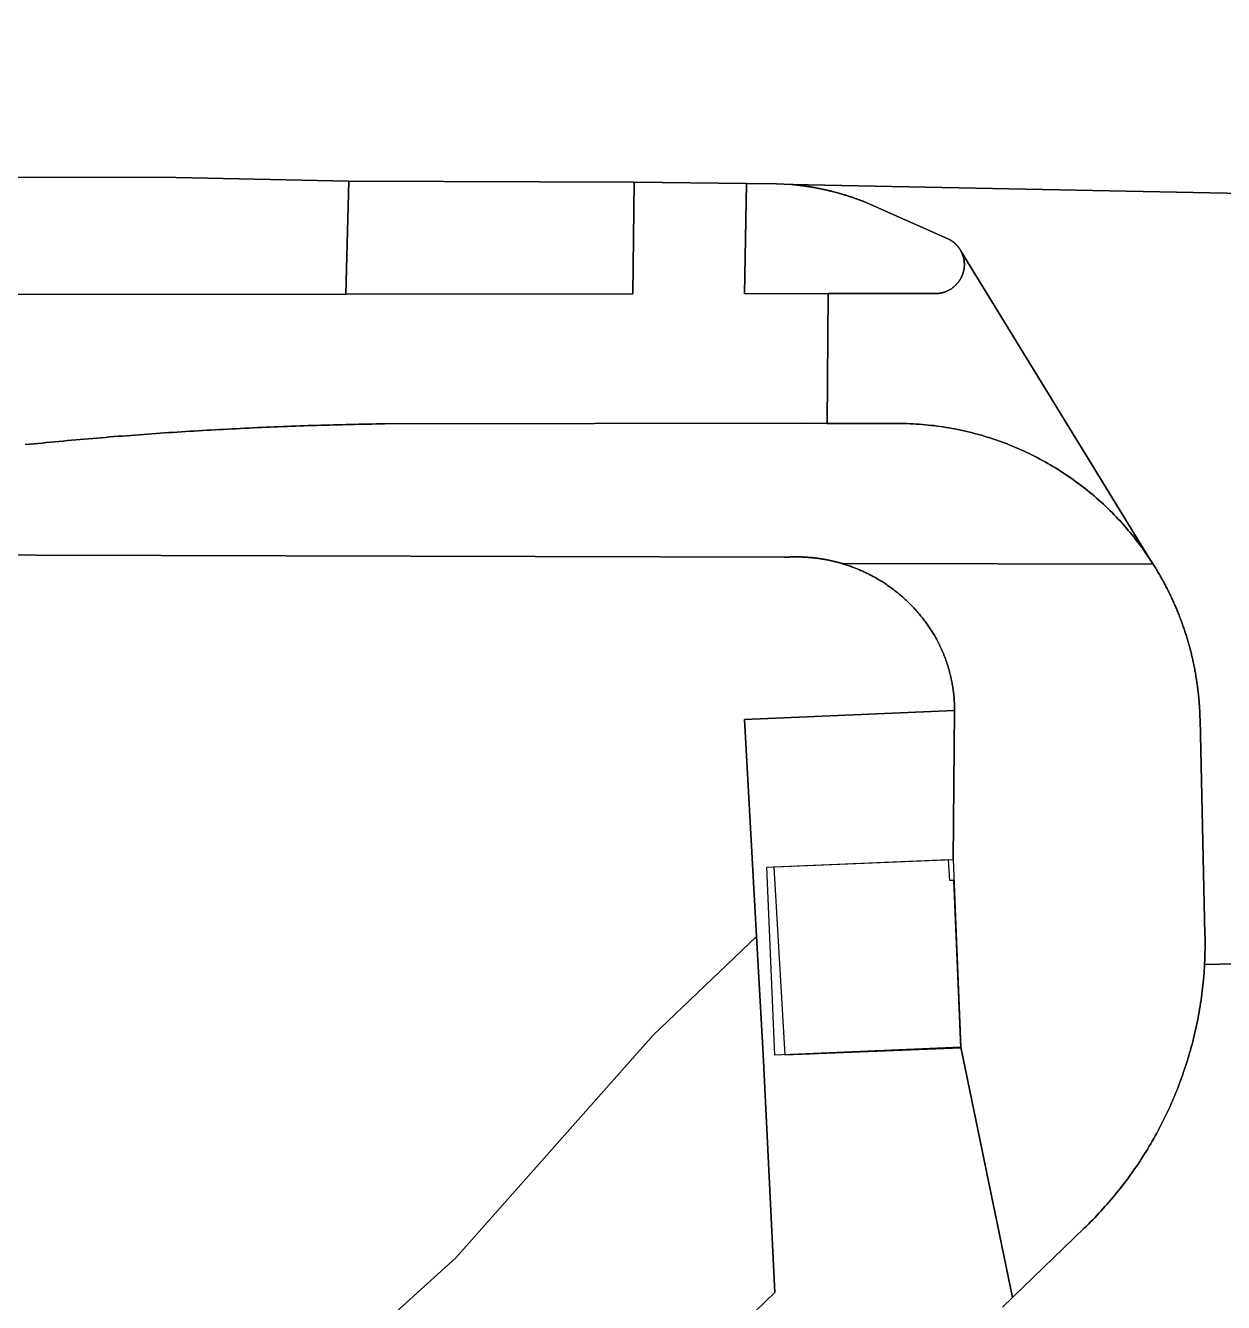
# Model space of a CAD drawing. Header units: metres. Extents: x -127 to 442, y -186 to 462.
# Drawn here: x 61.92 to 87.64, y 94.18 to 121.61 of the extents above; entities that cross this region are included whole.
import ezdxf

# ---------------------------------------------------------------- set-up
doc = ezdxf.new("R2010")
doc.units = ezdxf.units.M

msp = doc.modelspace()

# ---------------------------------------------------------------- linework, layer by layer
at = {"layer": 'building_2', "color": 1}
msp.add_lwpolyline([(81.852, 103.25), (81.766, 103.25), (81.734, 103.688), (77.984, 103.531), (78.219, 99.5), (82, 99.656), (81.852, 103.25)], close=True, dxfattribs=at)
at = {"layer": 'road_0', "color": 8}
for points in [[(61.911, 112.607), (62.002, 112.616), (62.092, 112.625), (62.182, 112.634), (62.273, 112.642), (62.363, 112.651), (62.454, 112.66), (62.544, 112.669), (62.635, 112.677), (62.725, 112.685), (62.816, 112.694), (62.906, 112.702), (62.997, 112.71), (63.087, 112.718), (63.178, 112.726), (63.269, 112.734), (63.359, 112.742), (63.45, 112.749), (63.54, 112.757), (63.631, 112.764), (63.721, 112.772), (63.812, 112.779), (63.903, 112.786), (63.993, 112.793), (64.084, 112.8), (64.175, 112.807), (64.265, 112.814), (64.356, 112.821), (64.447, 112.827), (64.537, 112.834), (64.628, 112.84), (64.719, 112.847), (64.809, 112.853), (64.9, 112.859), (64.991, 112.865), (65.081, 112.871), (65.172, 112.877), (65.263, 112.883), (65.353, 112.889), (65.444, 112.895), (65.535, 112.9), (65.626, 112.906), (65.716, 112.911), (65.807, 112.916), (65.898, 112.921), (65.989, 112.926), (66.079, 112.931), (66.17, 112.936), (66.261, 112.941), (66.352, 112.946), (66.442, 112.95), (66.533, 112.955), (66.624, 112.959), (66.715, 112.964), (66.806, 112.968), (66.896, 112.972), (66.987, 112.976), (67.078, 112.98), (67.169, 112.984), (67.26, 112.988), (67.35, 112.992), (67.441, 112.995), (67.532, 112.999), (67.623, 113.002), (67.714, 113.005), (67.805, 113.009), (67.895, 113.012), (67.986, 113.015), (68.077, 113.018), (68.168, 113.021), (68.259, 113.023), (68.35, 113.026), (68.441, 113.029), (68.531, 113.031), (68.622, 113.034), (68.713, 113.036), (68.804, 113.038), (68.895, 113.04), (68.986, 113.042), (69.077, 113.044), (69.168, 113.046), (69.258, 113.048), (69.349, 113.05), (69.44, 113.051), (69.531, 113.053), (69.622, 113.054), (69.622, 113.054), (78.635, 113.072), (79.127, 113.063), (79.152, 115.85), (79.152, 115.85), (77.351, 115.847), (77.395, 118.213), (74.982, 118.244), (74.957, 115.847), (68.795, 115.841), (35.176, 115.81)], [(93.099, 117.9), (78.364, 118.194), (78.364, 118.194), (78.38, 118.193), (78.396, 118.191), (78.412, 118.189), (78.428, 118.188), (78.444, 118.186), (78.46, 118.185), (78.476, 118.183), (78.493, 118.181), (78.509, 118.179), (78.525, 118.177), (78.541, 118.175), (78.557, 118.173), (78.573, 118.171), (78.589, 118.169), (78.605, 118.167), (78.621, 118.165), (78.637, 118.163), (78.653, 118.161), (78.669, 118.158), (78.685, 118.156), (78.701, 118.154), (78.717, 118.151), (78.733, 118.149), (78.749, 118.146), (78.765, 118.143), (78.78, 118.141), (78.796, 118.138), (78.812, 118.135), (78.828, 118.133), (78.844, 118.13), (78.86, 118.127), (78.876, 118.124), (78.892, 118.121), (78.908, 118.118), (78.924, 118.115), (78.939, 118.112), (78.955, 118.109), (78.971, 118.106), (78.987, 118.103), (79.003, 118.099), (79.019, 118.096), (79.034, 118.093), (79.05, 118.089), (79.066, 118.086), (79.082, 118.082), (79.097, 118.079), (79.113, 118.075), (79.129, 118.072), (79.145, 118.068), (79.16, 118.064), (79.176, 118.061), (79.192, 118.057), (79.207, 118.053), (79.223, 118.049), (79.239, 118.045), (79.254, 118.041), (79.27, 118.037), (79.286, 118.033), (79.301, 118.029), (79.317, 118.025), (79.333, 118.021), (79.348, 118.016), (79.364, 118.012), (79.379, 118.008), (79.395, 118.003), (79.41, 117.999), (79.426, 117.994), (79.441, 117.99), (79.457, 117.985), (79.472, 117.981), (79.488, 117.976), (79.503, 117.971), (79.519, 117.967), (79.534, 117.962), (79.55, 117.957), (79.565, 117.952), (79.58, 117.947), (79.596, 117.942), (79.611, 117.937), (79.626, 117.932), (79.642, 117.927), (79.657, 117.922), (79.672, 117.917), (79.688, 117.912), (79.703, 117.906), (79.718, 117.901), (79.733, 117.896), (79.749, 117.89), (79.764, 117.885), (79.779, 117.879), (79.794, 117.874), (79.809, 117.868), (79.824, 117.863), (79.84, 117.857), (79.855, 117.851), (79.87, 117.846), (79.885, 117.84), (79.9, 117.834), (79.915, 117.828), (79.915, 117.828), (81.754, 117.013), (81.754, 117.013), (81.757, 117.011), (81.76, 117.009), (81.764, 117.008), (81.767, 117.006), (81.77, 117.004), (81.773, 117.002), (81.776, 117), (81.78, 116.998), (81.783, 116.996), (81.786, 116.995), (81.789, 116.993), (81.792, 116.991), (81.795, 116.989), (81.798, 116.987), (81.801, 116.985), (81.804, 116.983), (81.807, 116.98), (81.81, 116.978), (81.813, 116.976), (81.817, 116.974), (81.82, 116.972), (81.822, 116.97), (81.825, 116.968), (81.828, 116.965), (81.831, 116.963), (81.834, 116.961), (81.837, 116.959), (81.84, 116.957), (81.843, 116.954), (81.846, 116.952), (81.849, 116.95), (81.852, 116.947), (81.854, 116.945), (81.857, 116.943), (81.86, 116.94), (81.863, 116.938), (81.866, 116.935), (81.868, 116.933), (81.871, 116.931), (81.874, 116.928), (81.877, 116.926), (81.879, 116.923), (81.882, 116.921), (81.885, 116.918), (81.887, 116.916), (81.89, 116.913), (81.893, 116.91), (81.895, 116.908), (81.898, 116.905), (81.9, 116.903), (81.903, 116.9), (81.906, 116.897), (81.908, 116.895), (81.911, 116.892), (81.913, 116.889), (81.916, 116.886), (81.918, 116.884), (81.921, 116.881), (81.923, 116.878), (81.925, 116.875), (81.928, 116.873), (81.93, 116.87), (81.933, 116.867), (81.935, 116.864), (81.937, 116.861), (81.94, 116.859), (81.942, 116.856), (81.944, 116.853), (81.946, 116.85), (81.949, 116.847), (81.951, 116.844), (81.953, 116.841), (81.955, 116.838), (81.957, 116.835), (81.96, 116.832), (81.962, 116.829), (81.964, 116.826), (81.966, 116.823), (81.968, 116.82), (81.97, 116.817), (81.972, 116.814), (81.974, 116.811), (81.976, 116.808), (81.978, 116.805), (81.98, 116.802), (81.982, 116.799), (81.984, 116.795), (81.986, 116.792), (81.988, 116.789), (81.99, 116.786), (81.992, 116.783), (81.994, 116.78), (81.995, 116.776), (81.997, 116.773), (81.999, 116.77), (82.001, 116.767), (82.003, 116.764), (82.004, 116.76), (82.006, 116.757), (82.006, 116.757), (86.061, 110.147), (86.129, 110.04), (86.129, 110.04), (86.143, 110.018), (86.157, 109.996), (86.171, 109.973), (86.184, 109.951), (86.198, 109.929), (86.212, 109.906), (86.225, 109.884), (86.238, 109.861), (86.252, 109.838), (86.265, 109.816), (86.278, 109.793), (86.291, 109.77), (86.304, 109.747), (86.317, 109.724), (86.329, 109.701), (86.342, 109.678), (86.355, 109.655), (86.367, 109.632), (86.379, 109.609), (86.392, 109.586), (86.404, 109.563), (86.416, 109.539), (86.428, 109.516), (86.44, 109.493), (86.451, 109.469), (86.463, 109.446), (86.475, 109.422), (86.486, 109.399), (86.498, 109.375), (86.509, 109.351), (86.52, 109.328), (86.531, 109.304), (86.542, 109.28), (86.553, 109.256), (86.564, 109.232), (86.575, 109.208), (86.585, 109.184), (86.596, 109.16), (86.606, 109.136), (86.617, 109.112), (86.627, 109.088), (86.637, 109.064), (86.647, 109.04), (86.657, 109.015), (86.667, 108.991), (86.677, 108.967), (86.686, 108.942), (86.696, 108.918), (86.705, 108.893), (86.715, 108.869), (86.724, 108.844), (86.733, 108.82), (86.742, 108.795), (86.751, 108.771), (86.76, 108.746), (86.769, 108.721), (86.777, 108.696), (86.786, 108.672), (86.794, 108.647), (86.803, 108.622), (86.811, 108.597), (86.819, 108.572), (86.827, 108.547), (86.835, 108.522), (86.843, 108.497), (86.851, 108.472), (86.858, 108.447), (86.866, 108.422), (86.873, 108.397), (86.881, 108.371), (86.888, 108.346), (86.895, 108.321), (86.902, 108.296), (86.909, 108.27), (86.916, 108.245), (86.923, 108.22), (86.929, 108.194), (86.936, 108.169), (86.942, 108.144), (86.949, 108.118), (86.955, 108.093), (86.961, 108.067), (86.967, 108.042), (86.973, 108.016), (86.979, 107.99), (86.984, 107.965), (86.99, 107.939), (86.995, 107.914), (87.001, 107.888), (87.006, 107.862), (87.011, 107.836), (87.016, 107.811), (87.021, 107.785), (87.026, 107.759), (87.031, 107.733), (87.036, 107.708), (87.04, 107.682), (87.045, 107.656), (87.049, 107.63), (87.049, 107.63), (87.06, 107.556), (87.06, 107.556), (87.061, 107.548), (87.063, 107.539), (87.064, 107.531), (87.065, 107.522), (87.067, 107.514), (87.068, 107.505), (87.069, 107.497), (87.07, 107.488), (87.072, 107.48), (87.073, 107.472), (87.074, 107.463), (87.075, 107.455), (87.076, 107.446), (87.078, 107.438), (87.079, 107.429), (87.08, 107.421), (87.081, 107.412), (87.082, 107.404), (87.083, 107.395), (87.084, 107.387), (87.085, 107.378), (87.087, 107.37), (87.088, 107.361), (87.089, 107.353), (87.09, 107.344), (87.091, 107.336), (87.092, 107.327), (87.093, 107.319), (87.094, 107.311), (87.095, 107.302), (87.096, 107.294), (87.097, 107.285), (87.098, 107.277), (87.099, 107.268), (87.1, 107.26), (87.101, 107.251), (87.101, 107.243), (87.102, 107.234), (87.103, 107.226), (87.104, 107.217), (87.105, 107.209), (87.106, 107.2), (87.107, 107.192), (87.108, 107.183), (87.108, 107.175), (87.109, 107.166), (87.11, 107.158), (87.111, 107.149), (87.111, 107.141), (87.112, 107.132), (87.113, 107.124), (87.114, 107.115), (87.114, 107.106), (87.115, 107.098), (87.116, 107.089), (87.117, 107.081), (87.117, 107.072), (87.118, 107.064), (87.119, 107.055), (87.119, 107.047), (87.12, 107.038), (87.12, 107.03), (87.121, 107.021), (87.122, 107.013), (87.122, 107.004), (87.123, 106.996), (87.123, 106.987), (87.124, 106.979), (87.124, 106.97), (87.125, 106.962), (87.125, 106.953), (87.126, 106.945), (87.126, 106.936), (87.127, 106.927), (87.127, 106.919), (87.128, 106.91), (87.128, 106.902), (87.129, 106.893), (87.129, 106.885), (87.13, 106.876), (87.13, 106.868), (87.13, 106.859), (87.131, 106.851), (87.131, 106.842), (87.131, 106.834), (87.132, 106.825), (87.132, 106.817), (87.132, 106.808), (87.133, 106.799), (87.133, 106.791), (87.133, 106.782), (87.133, 106.774), (87.134, 106.765), (87.134, 106.757), (87.134, 106.748), (87.134, 106.74), (87.135, 106.731), (87.135, 106.723), (87.135, 106.714), (87.135, 106.714), (87.242, 102.09), (87.242, 102.09), (87.242, 102.083), (87.242, 102.077), (87.242, 102.07), (87.242, 102.064), (87.243, 102.057), (87.243, 102.051), (87.243, 102.044), (87.243, 102.038), (87.243, 102.031), (87.243, 102.025), (87.243, 102.018), (87.243, 102.012), (87.243, 102.005), (87.243, 101.999), (87.243, 101.992), (87.244, 101.986), (87.244, 101.979), (87.244, 101.973), (87.244, 101.966), (87.244, 101.959), (87.244, 101.953), (87.244, 101.946), (87.244, 101.94), (87.244, 101.933), (87.244, 101.927), (87.244, 101.92), (87.244, 101.914), (87.244, 101.907), (87.244, 101.901), (87.244, 101.894), (87.244, 101.888), (87.244, 101.881), (87.244, 101.875), (87.244, 101.868), (87.244, 101.862), (87.244, 101.855), (87.244, 101.849), (87.244, 101.842), (87.244, 101.835), (87.244, 101.829), (87.244, 101.822), (87.244, 101.816), (87.243, 101.809), (87.243, 101.803), (87.243, 101.796), (87.243, 101.79), (87.243, 101.783), (87.243, 101.777), (87.243, 101.77), (87.243, 101.764), (87.243, 101.757), (87.243, 101.751), (87.243, 101.744), (87.243, 101.738), (87.242, 101.731), (87.242, 101.725), (87.242, 101.718), (87.242, 101.711), (87.242, 101.705), (87.242, 101.698), (87.242, 101.692), (87.242, 101.685), (87.241, 101.679), (87.241, 101.672), (87.241, 101.666), (87.241, 101.659), (87.241, 101.653), (87.241, 101.646), (87.24, 101.64), (87.24, 101.633), (87.24, 101.627), (87.24, 101.62), (87.24, 101.614), (87.239, 101.607), (87.239, 101.601), (87.239, 101.594), (87.239, 101.587), (87.239, 101.581), (87.238, 101.574), (87.238, 101.568), (87.238, 101.561), (87.238, 101.555), (87.237, 101.548), (87.237, 101.542), (87.237, 101.535), (87.237, 101.529), (87.236, 101.522), (87.236, 101.516), (87.236, 101.509), (87.236, 101.503), (87.235, 101.496), (87.235, 101.49), (87.235, 101.483), (87.235, 101.477), (87.234, 101.47), (87.234, 101.464), (87.234, 101.457), (87.233, 101.451), (87.233, 101.444), (87.233, 101.444), (93.523, 101.581)], [(30.025, 110.322), (78.215, 110.188), (78.215, 110.188), (78.228, 110.189), (78.24, 110.19), (78.253, 110.19), (78.266, 110.191), (78.278, 110.192), (78.291, 110.193), (78.304, 110.193), (78.316, 110.194), (78.329, 110.194), (78.342, 110.195), (78.354, 110.195), (78.367, 110.195), (78.38, 110.196), (78.392, 110.196), (78.405, 110.196), (78.418, 110.196), (78.431, 110.197), (78.443, 110.197), (78.456, 110.197), (78.469, 110.197), (78.481, 110.197), (78.494, 110.197), (78.507, 110.196), (78.519, 110.196), (78.532, 110.196), (78.545, 110.196), (78.557, 110.195), (78.57, 110.195), (78.583, 110.195), (78.595, 110.194), (78.608, 110.194), (78.621, 110.193), (78.633, 110.193), (78.646, 110.192), (78.659, 110.191), (78.671, 110.19), (78.684, 110.19), (78.697, 110.189), (78.709, 110.188), (78.722, 110.187), (78.735, 110.186), (78.747, 110.185), (78.76, 110.184), (78.773, 110.183), (78.785, 110.182), (78.798, 110.181), (78.811, 110.179), (78.823, 110.178), (78.836, 110.177), (78.848, 110.175), (78.861, 110.174), (78.874, 110.172), (78.886, 110.171), (78.899, 110.169), (78.911, 110.168), (78.924, 110.166), (78.937, 110.164), (78.949, 110.163), (78.962, 110.161), (78.974, 110.159), (78.987, 110.157), (78.999, 110.155), (79.012, 110.153), (79.024, 110.151), (79.037, 110.149), (79.049, 110.147), (79.062, 110.145), (79.074, 110.143), (79.087, 110.14), (79.099, 110.138), (79.112, 110.136), (79.124, 110.133), (79.137, 110.131), (79.149, 110.128), (79.162, 110.126), (79.174, 110.123), (79.187, 110.121), (79.199, 110.118), (79.211, 110.115), (79.224, 110.113), (79.236, 110.11), (79.248, 110.107), (79.261, 110.104), (79.273, 110.101), (79.286, 110.098), (79.298, 110.095), (79.31, 110.092), (79.322, 110.089), (79.335, 110.086), (79.347, 110.083), (79.359, 110.08), (79.372, 110.076), (79.384, 110.073), (79.396, 110.07), (79.408, 110.066), (79.42, 110.063), (79.433, 110.059), (79.445, 110.056), (79.457, 110.052), (79.457, 110.052), (86.129, 110.04), (86.061, 110.147), (86.061, 110.147), (86.025, 110.201), (85.989, 110.254), (85.952, 110.307), (85.914, 110.36), (85.876, 110.412), (85.838, 110.464), (85.799, 110.515), (85.759, 110.566), (85.719, 110.617), (85.678, 110.667), (85.637, 110.717), (85.596, 110.767), (85.554, 110.816), (85.511, 110.865), (85.468, 110.913), (85.425, 110.961), (85.381, 111.008), (85.336, 111.055), (85.291, 111.101), (85.246, 111.147), (85.2, 111.193), (85.154, 111.238), (85.107, 111.283), (85.06, 111.327), (85.012, 111.371), (84.964, 111.414), (84.916, 111.457), (84.867, 111.499), (84.818, 111.541), (84.768, 111.582), (84.718, 111.623), (84.667, 111.663), (84.617, 111.703), (84.565, 111.742), (84.514, 111.781), (84.461, 111.819), (84.409, 111.857), (84.356, 111.894), (84.303, 111.931), (84.249, 111.967), (84.195, 112.003), (84.141, 112.038), (84.087, 112.073), (84.032, 112.107), (83.976, 112.14), (83.921, 112.173), (83.865, 112.205), (83.809, 112.237), (83.752, 112.268), (83.695, 112.299), (83.638, 112.329), (83.58, 112.359), (83.523, 112.388), (83.465, 112.416), (83.406, 112.444), (83.348, 112.471), (83.289, 112.498), (83.23, 112.524), (83.17, 112.549), (83.111, 112.574), (83.051, 112.598), (82.991, 112.622), (82.93, 112.645), (82.87, 112.668), (82.809, 112.69), (82.748, 112.711), (82.687, 112.732), (82.625, 112.752), (82.563, 112.771), (82.502, 112.79), (82.44, 112.808), (82.377, 112.826), (82.315, 112.843), (82.253, 112.859), (82.19, 112.875), (82.127, 112.89), (82.064, 112.904), (82.001, 112.918), (81.938, 112.932), (81.874, 112.944), (81.811, 112.956), (81.747, 112.968), (81.683, 112.978), (81.62, 112.988), (81.556, 112.998), (81.492, 113.007), (81.428, 113.015), (81.363, 113.022), (81.299, 113.029), (81.235, 113.035), (81.17, 113.041), (81.106, 113.046), (81.042, 113.05), (80.977, 113.054), (80.912, 113.057), (80.848, 113.06), (80.783, 113.061), (80.719, 113.063), (80.654, 113.063), (80.654, 113.063), (79.127, 113.063), (79.127, 113.063), (78.635, 113.072), (69.622, 113.054), (69.622, 113.054), (69.531, 113.053), (69.44, 113.051), (69.349, 113.05), (69.258, 113.048), (69.168, 113.046), (69.077, 113.044), (68.986, 113.042), (68.895, 113.04), (68.804, 113.038), (68.713, 113.036), (68.622, 113.034), (68.531, 113.031), (68.441, 113.029), (68.35, 113.026), (68.259, 113.023), (68.168, 113.021), (68.077, 113.018), (67.986, 113.015), (67.895, 113.012), (67.805, 113.009), (67.714, 113.005), (67.623, 113.002), (67.532, 112.999), (67.441, 112.995), (67.35, 112.992), (67.26, 112.988), (67.169, 112.984), (67.078, 112.98), (66.987, 112.976), (66.896, 112.972), (66.806, 112.968), (66.715, 112.964), (66.624, 112.959), (66.533, 112.955), (66.442, 112.95), (66.352, 112.946), (66.261, 112.941), (66.17, 112.936), (66.079, 112.931), (65.989, 112.926), (65.898, 112.921), (65.807, 112.916), (65.716, 112.911), (65.626, 112.906), (65.535, 112.9), (65.444, 112.895), (65.353, 112.889), (65.263, 112.883), (65.172, 112.877), (65.081, 112.871), (64.991, 112.865), (64.9, 112.859), (64.809, 112.853), (64.719, 112.847), (64.628, 112.84), (64.537, 112.834), (64.447, 112.827), (64.356, 112.821), (64.265, 112.814), (64.175, 112.807), (64.084, 112.8), (63.993, 112.793), (63.903, 112.786), (63.812, 112.779), (63.721, 112.772), (63.631, 112.764), (63.54, 112.757), (63.45, 112.749), (63.359, 112.742), (63.269, 112.734), (63.178, 112.726), (63.087, 112.718), (62.997, 112.71), (62.906, 112.702), (62.816, 112.694), (62.725, 112.685), (62.635, 112.677), (62.544, 112.669), (62.454, 112.66), (62.363, 112.651), (62.273, 112.642), (62.182, 112.634), (62.092, 112.625), (62.002, 112.616), (61.911, 112.607)], [(82.892, 94.08), (83.109, 94.289), (82.003, 99.667), (78.006, 99.498), (77.836, 103.53), (81.833, 103.699), (81.866, 106.901), (77.358, 106.701), (77.613, 102.044), (77.752, 99.517), (78.006, 94.402), (57.075, 74.192)], [(93.523, 101.581), (87.233, 101.444), (87.233, 101.444), (87.229, 101.38), (87.225, 101.315), (87.221, 101.251), (87.215, 101.187), (87.21, 101.123), (87.204, 101.059), (87.197, 100.995), (87.19, 100.931), (87.183, 100.867), (87.175, 100.803), (87.166, 100.739), (87.157, 100.675), (87.148, 100.611), (87.138, 100.548), (87.127, 100.484), (87.116, 100.421), (87.105, 100.357), (87.093, 100.294), (87.081, 100.231), (87.068, 100.168), (87.055, 100.105), (87.041, 100.042), (87.027, 99.979), (87.012, 99.916), (86.997, 99.854), (86.981, 99.791), (86.965, 99.729), (86.948, 99.667), (86.931, 99.604), (86.913, 99.543), (86.895, 99.481), (86.877, 99.419), (86.858, 99.357), (86.838, 99.296), (86.819, 99.235), (86.798, 99.174), (86.777, 99.113), (86.756, 99.052), (86.734, 98.991), (86.712, 98.931), (86.689, 98.871), (86.666, 98.81), (86.643, 98.75), (86.619, 98.691), (86.594, 98.631), (86.569, 98.572), (86.544, 98.513), (86.518, 98.454), (86.492, 98.395), (86.465, 98.336), (86.438, 98.278), (86.41, 98.22), (86.382, 98.162), (86.354, 98.104), (86.325, 98.046), (86.295, 97.989), (86.266, 97.932), (86.235, 97.875), (86.205, 97.818), (86.174, 97.762), (86.142, 97.706), (86.11, 97.65), (86.078, 97.594), (86.045, 97.539), (86.012, 97.483), (85.978, 97.428), (85.944, 97.374), (85.91, 97.319), (85.875, 97.265), (85.84, 97.211), (85.804, 97.158), (85.768, 97.104), (85.732, 97.051), (85.695, 96.998), (85.657, 96.946), (85.62, 96.894), (85.582, 96.842), (85.543, 96.79), (85.504, 96.739), (85.465, 96.688), (85.425, 96.637), (85.385, 96.586), (85.345, 96.536), (85.304, 96.486), (85.263, 96.437), (85.222, 96.387), (85.18, 96.339), (85.138, 96.29), (85.095, 96.242), (85.052, 96.194), (85.009, 96.146), (84.965, 96.099), (84.921, 96.052), (84.876, 96.005), (84.832, 95.959), (84.786, 95.913), (84.741, 95.867), (84.695, 95.822), (84.649, 95.777), (84.649, 95.777), (83.109, 94.289), (82.892, 94.08)]]:
    msp.add_lwpolyline(points, dxfattribs=at)
for points in [[(74.982, 118.244), (68.861, 118.265), (68.795, 115.841), (74.957, 115.847), (74.982, 118.244)], [(78.364, 118.194), (78.045, 118.206), (77.395, 118.213), (77.351, 115.847), (79.152, 115.85), (81.39, 115.854), (81.39, 115.854), (81.4, 115.853), (81.41, 115.852), (81.42, 115.852), (81.43, 115.851), (81.44, 115.851), (81.449, 115.851), (81.459, 115.851), (81.469, 115.851), (81.479, 115.852), (81.489, 115.852), (81.499, 115.853), (81.509, 115.854), (81.519, 115.855), (81.529, 115.856), (81.539, 115.857), (81.548, 115.859), (81.558, 115.861), (81.568, 115.862), (81.578, 115.864), (81.587, 115.866), (81.597, 115.869), (81.607, 115.871), (81.616, 115.874), (81.626, 115.876), (81.635, 115.879), (81.645, 115.882), (81.654, 115.885), (81.664, 115.889), (81.673, 115.892), (81.682, 115.896), (81.691, 115.9), (81.7, 115.904), (81.709, 115.908), (81.718, 115.912), (81.727, 115.916), (81.736, 115.921), (81.745, 115.925), (81.754, 115.93), (81.762, 115.935), (81.771, 115.94), (81.779, 115.945), (81.788, 115.95), (81.796, 115.956), (81.804, 115.961), (81.813, 115.967), (81.821, 115.973), (81.829, 115.979), (81.836, 115.985), (81.844, 115.991), (81.852, 115.997), (81.859, 116.004), (81.867, 116.01), (81.874, 116.017), (81.881, 116.024), (81.889, 116.031), (81.896, 116.038), (81.903, 116.045), (81.909, 116.052), (81.916, 116.059), (81.923, 116.067), (81.929, 116.074), (81.935, 116.082), (81.942, 116.09), (81.948, 116.098), (81.954, 116.106), (81.959, 116.114), (81.965, 116.122), (81.971, 116.13), (81.976, 116.138), (81.981, 116.147), (81.987, 116.155), (81.992, 116.164), (81.997, 116.172), (82.001, 116.181), (82.006, 116.19), (82.01, 116.199), (82.015, 116.208), (82.019, 116.217), (82.023, 116.226), (82.027, 116.235), (82.031, 116.244), (82.034, 116.253), (82.038, 116.263), (82.041, 116.272), (82.044, 116.281), (82.047, 116.291), (82.05, 116.3), (82.053, 116.31), (82.056, 116.319), (82.058, 116.329), (82.06, 116.339), (82.062, 116.348), (82.064, 116.358), (82.066, 116.368), (82.068, 116.378), (82.069, 116.387), (82.071, 116.397), (82.072, 116.407), (82.073, 116.417), (82.073, 116.417), (82.073, 116.421), (82.074, 116.424), (82.074, 116.428), (82.074, 116.431), (82.074, 116.435), (82.075, 116.438), (82.075, 116.442), (82.075, 116.445), (82.075, 116.449), (82.075, 116.452), (82.075, 116.456), (82.075, 116.46), (82.076, 116.463), (82.076, 116.467), (82.076, 116.47), (82.076, 116.474), (82.076, 116.477), (82.076, 116.481), (82.075, 116.484), (82.075, 116.488), (82.075, 116.491), (82.075, 116.495), (82.075, 116.499), (82.075, 116.502), (82.075, 116.506), (82.075, 116.509), (82.074, 116.513), (82.074, 116.516), (82.074, 116.52), (82.074, 116.523), (82.073, 116.527), (82.073, 116.53), (82.073, 116.534), (82.072, 116.537), (82.072, 116.541), (82.071, 116.545), (82.071, 116.548), (82.071, 116.552), (82.07, 116.555), (82.07, 116.559), (82.069, 116.562), (82.069, 116.566), (82.068, 116.569), (82.068, 116.573), (82.067, 116.576), (82.066, 116.58), (82.066, 116.583), (82.065, 116.587), (82.064, 116.59), (82.064, 116.594), (82.063, 116.597), (82.062, 116.601), (82.062, 116.604), (82.061, 116.607), (82.06, 116.611), (82.059, 116.614), (82.058, 116.618), (82.057, 116.621), (82.057, 116.625), (82.056, 116.628), (82.055, 116.632), (82.054, 116.635), (82.053, 116.638), (82.052, 116.642), (82.051, 116.645), (82.05, 116.649), (82.049, 116.652), (82.048, 116.655), (82.047, 116.659), (82.046, 116.662), (82.045, 116.666), (82.044, 116.669), (82.042, 116.672), (82.041, 116.676), (82.04, 116.679), (82.039, 116.682), (82.038, 116.686), (82.036, 116.689), (82.035, 116.692), (82.034, 116.696), (82.033, 116.699), (82.031, 116.702), (82.03, 116.706), (82.029, 116.709), (82.027, 116.712), (82.026, 116.715), (82.024, 116.719), (82.023, 116.722), (82.022, 116.725), (82.02, 116.728), (82.019, 116.732), (82.017, 116.735), (82.016, 116.738), (82.014, 116.741), (82.012, 116.744), (82.011, 116.748), (82.009, 116.751), (82.008, 116.754), (82.006, 116.757), (82.006, 116.757), (82.004, 116.76), (82.003, 116.764), (82.001, 116.767), (81.999, 116.77), (81.997, 116.773), (81.995, 116.776), (81.994, 116.78), (81.992, 116.783), (81.99, 116.786), (81.988, 116.789), (81.986, 116.792), (81.984, 116.795), (81.982, 116.799), (81.98, 116.802), (81.978, 116.805), (81.976, 116.808), (81.974, 116.811), (81.972, 116.814), (81.97, 116.817), (81.968, 116.82), (81.966, 116.823), (81.964, 116.826), (81.962, 116.829), (81.96, 116.832), (81.957, 116.835), (81.955, 116.838), (81.953, 116.841), (81.951, 116.844), (81.949, 116.847), (81.946, 116.85), (81.944, 116.853), (81.942, 116.856), (81.94, 116.859), (81.937, 116.861), (81.935, 116.864), (81.933, 116.867), (81.93, 116.87), (81.928, 116.873), (81.925, 116.875), (81.923, 116.878), (81.921, 116.881), (81.918, 116.884), (81.916, 116.886), (81.913, 116.889), (81.911, 116.892), (81.908, 116.895), (81.906, 116.897), (81.903, 116.9), (81.9, 116.903), (81.898, 116.905), (81.895, 116.908), (81.893, 116.91), (81.89, 116.913), (81.887, 116.916), (81.885, 116.918), (81.882, 116.921), (81.879, 116.923), (81.877, 116.926), (81.874, 116.928), (81.871, 116.931), (81.868, 116.933), (81.866, 116.935), (81.863, 116.938), (81.86, 116.94), (81.857, 116.943), (81.854, 116.945), (81.852, 116.947), (81.849, 116.95), (81.846, 116.952), (81.843, 116.954), (81.84, 116.957), (81.837, 116.959), (81.834, 116.961), (81.831, 116.963), (81.828, 116.965), (81.825, 116.968), (81.822, 116.97), (81.82, 116.972), (81.817, 116.974), (81.813, 116.976), (81.81, 116.978), (81.807, 116.98), (81.804, 116.983), (81.801, 116.985), (81.798, 116.987), (81.795, 116.989), (81.792, 116.991), (81.789, 116.993), (81.786, 116.995), (81.783, 116.996), (81.78, 116.998), (81.776, 117), (81.773, 117.002), (81.77, 117.004), (81.767, 117.006), (81.764, 117.008), (81.76, 117.009), (81.757, 117.011), (81.754, 117.013), (81.754, 117.013), (79.915, 117.828), (79.915, 117.828), (79.9, 117.834), (79.885, 117.84), (79.87, 117.846), (79.855, 117.851), (79.84, 117.857), (79.824, 117.863), (79.809, 117.868), (79.794, 117.874), (79.779, 117.879), (79.764, 117.885), (79.749, 117.89), (79.733, 117.896), (79.718, 117.901), (79.703, 117.906), (79.688, 117.912), (79.672, 117.917), (79.657, 117.922), (79.642, 117.927), (79.626, 117.932), (79.611, 117.937), (79.596, 117.942), (79.58, 117.947), (79.565, 117.952), (79.55, 117.957), (79.534, 117.962), (79.519, 117.967), (79.503, 117.971), (79.488, 117.976), (79.472, 117.981), (79.457, 117.985), (79.441, 117.99), (79.426, 117.994), (79.41, 117.999), (79.395, 118.003), (79.379, 118.008), (79.364, 118.012), (79.348, 118.016), (79.333, 118.021), (79.317, 118.025), (79.301, 118.029), (79.286, 118.033), (79.27, 118.037), (79.254, 118.041), (79.239, 118.045), (79.223, 118.049), (79.207, 118.053), (79.192, 118.057), (79.176, 118.061), (79.16, 118.064), (79.145, 118.068), (79.129, 118.072), (79.113, 118.075), (79.097, 118.079), (79.082, 118.082), (79.066, 118.086), (79.05, 118.089), (79.034, 118.093), (79.019, 118.096), (79.003, 118.099), (78.987, 118.103), (78.971, 118.106), (78.955, 118.109), (78.939, 118.112), (78.924, 118.115), (78.908, 118.118), (78.892, 118.121), (78.876, 118.124), (78.86, 118.127), (78.844, 118.13), (78.828, 118.133), (78.812, 118.135), (78.796, 118.138), (78.78, 118.141), (78.765, 118.143), (78.749, 118.146), (78.733, 118.149), (78.717, 118.151), (78.701, 118.154), (78.685, 118.156), (78.669, 118.158), (78.653, 118.161), (78.637, 118.163), (78.621, 118.165), (78.605, 118.167), (78.589, 118.169), (78.573, 118.171), (78.557, 118.173), (78.541, 118.175), (78.525, 118.177), (78.509, 118.179), (78.493, 118.181), (78.476, 118.183), (78.46, 118.185), (78.444, 118.186), (78.428, 118.188), (78.412, 118.189), (78.396, 118.191), (78.38, 118.193), (78.364, 118.194)], [(82.006, 116.757), (82.008, 116.754), (82.009, 116.751), (82.011, 116.748), (82.012, 116.744), (82.014, 116.741), (82.016, 116.738), (82.017, 116.735), (82.019, 116.732), (82.02, 116.728), (82.022, 116.725), (82.023, 116.722), (82.024, 116.719), (82.026, 116.715), (82.027, 116.712), (82.029, 116.709), (82.03, 116.706), (82.031, 116.702), (82.033, 116.699), (82.034, 116.696), (82.035, 116.692), (82.036, 116.689), (82.038, 116.686), (82.039, 116.682), (82.04, 116.679), (82.041, 116.676), (82.042, 116.672), (82.044, 116.669), (82.045, 116.666), (82.046, 116.662), (82.047, 116.659), (82.048, 116.655), (82.049, 116.652), (82.05, 116.649), (82.051, 116.645), (82.052, 116.642), (82.053, 116.638), (82.054, 116.635), (82.055, 116.632), (82.056, 116.628), (82.057, 116.625), (82.057, 116.621), (82.058, 116.618), (82.059, 116.614), (82.06, 116.611), (82.061, 116.607), (82.062, 116.604), (82.062, 116.601), (82.063, 116.597), (82.064, 116.594), (82.064, 116.59), (82.065, 116.587), (82.066, 116.583), (82.066, 116.58), (82.067, 116.576), (82.068, 116.573), (82.068, 116.569), (82.069, 116.566), (82.069, 116.562), (82.07, 116.559), (82.07, 116.555), (82.071, 116.552), (82.071, 116.548), (82.071, 116.545), (82.072, 116.541), (82.072, 116.537), (82.073, 116.534), (82.073, 116.53), (82.073, 116.527), (82.074, 116.523), (82.074, 116.52), (82.074, 116.516), (82.074, 116.513), (82.075, 116.509), (82.075, 116.506), (82.075, 116.502), (82.075, 116.499), (82.075, 116.495), (82.075, 116.491), (82.075, 116.488), (82.075, 116.484), (82.076, 116.481), (82.076, 116.477), (82.076, 116.474), (82.076, 116.47), (82.076, 116.467), (82.076, 116.463), (82.075, 116.46), (82.075, 116.456), (82.075, 116.452), (82.075, 116.449), (82.075, 116.445), (82.075, 116.442), (82.075, 116.438), (82.074, 116.435), (82.074, 116.431), (82.074, 116.428), (82.074, 116.424), (82.073, 116.421), (82.073, 116.417), (82.073, 116.417), (82.072, 116.407), (82.071, 116.397), (82.069, 116.387), (82.068, 116.378), (82.066, 116.368), (82.064, 116.358), (82.062, 116.348), (82.06, 116.339), (82.058, 116.329), (82.056, 116.319), (82.053, 116.31), (82.05, 116.3), (82.047, 116.291), (82.044, 116.281), (82.041, 116.272), (82.038, 116.263), (82.034, 116.253), (82.031, 116.244), (82.027, 116.235), (82.023, 116.226), (82.019, 116.217), (82.015, 116.208), (82.01, 116.199), (82.006, 116.19), (82.001, 116.181), (81.997, 116.172), (81.992, 116.164), (81.987, 116.155), (81.981, 116.147), (81.976, 116.138), (81.971, 116.13), (81.965, 116.122), (81.959, 116.114), (81.954, 116.106), (81.948, 116.098), (81.942, 116.09), (81.935, 116.082), (81.929, 116.074), (81.923, 116.067), (81.916, 116.059), (81.909, 116.052), (81.903, 116.045), (81.896, 116.038), (81.889, 116.031), (81.881, 116.024), (81.874, 116.017), (81.867, 116.01), (81.859, 116.004), (81.852, 115.997), (81.844, 115.991), (81.836, 115.985), (81.829, 115.979), (81.821, 115.973), (81.813, 115.967), (81.804, 115.961), (81.796, 115.956), (81.788, 115.95), (81.779, 115.945), (81.771, 115.94), (81.762, 115.935), (81.754, 115.93), (81.745, 115.925), (81.736, 115.921), (81.727, 115.916), (81.718, 115.912), (81.709, 115.908), (81.7, 115.904), (81.691, 115.9), (81.682, 115.896), (81.673, 115.892), (81.664, 115.889), (81.654, 115.885), (81.645, 115.882), (81.635, 115.879), (81.626, 115.876), (81.616, 115.874), (81.607, 115.871), (81.597, 115.869), (81.587, 115.866), (81.578, 115.864), (81.568, 115.862), (81.558, 115.861), (81.548, 115.859), (81.539, 115.857), (81.529, 115.856), (81.519, 115.855), (81.509, 115.854), (81.499, 115.853), (81.489, 115.852), (81.479, 115.852), (81.469, 115.851), (81.459, 115.851), (81.449, 115.851), (81.44, 115.851), (81.43, 115.851), (81.42, 115.852), (81.41, 115.852), (81.4, 115.853), (81.39, 115.854), (81.39, 115.854), (79.152, 115.85), (79.127, 113.063), (80.654, 113.063), (80.654, 113.063), (80.719, 113.063), (80.783, 113.061), (80.848, 113.06), (80.912, 113.057), (80.977, 113.054), (81.042, 113.05), (81.106, 113.046), (81.17, 113.041), (81.235, 113.035), (81.299, 113.029), (81.363, 113.022), (81.428, 113.015), (81.492, 113.007), (81.556, 112.998), (81.62, 112.988), (81.683, 112.978), (81.747, 112.968), (81.811, 112.956), (81.874, 112.944), (81.938, 112.932), (82.001, 112.918), (82.064, 112.904), (82.127, 112.89), (82.19, 112.875), (82.253, 112.859), (82.315, 112.843), (82.377, 112.826), (82.44, 112.808), (82.502, 112.79), (82.563, 112.771), (82.625, 112.752), (82.687, 112.732), (82.748, 112.711), (82.809, 112.69), (82.87, 112.668), (82.93, 112.645), (82.991, 112.622), (83.051, 112.598), (83.111, 112.574), (83.17, 112.549), (83.23, 112.524), (83.289, 112.498), (83.348, 112.471), (83.406, 112.444), (83.465, 112.416), (83.523, 112.388), (83.58, 112.359), (83.638, 112.329), (83.695, 112.299), (83.752, 112.268), (83.809, 112.237), (83.865, 112.205), (83.921, 112.173), (83.976, 112.14), (84.032, 112.107), (84.087, 112.073), (84.141, 112.038), (84.195, 112.003), (84.249, 111.967), (84.303, 111.931), (84.356, 111.894), (84.409, 111.857), (84.461, 111.819), (84.514, 111.781), (84.565, 111.742), (84.617, 111.703), (84.667, 111.663), (84.718, 111.623), (84.768, 111.582), (84.818, 111.541), (84.867, 111.499), (84.916, 111.457), (84.964, 111.414), (85.012, 111.371), (85.06, 111.327), (85.107, 111.283), (85.154, 111.238), (85.2, 111.193), (85.246, 111.147), (85.291, 111.101), (85.336, 111.055), (85.381, 111.008), (85.425, 110.961), (85.468, 110.913), (85.511, 110.865), (85.554, 110.816), (85.596, 110.767), (85.637, 110.717), (85.678, 110.667), (85.719, 110.617), (85.759, 110.566), (85.799, 110.515), (85.838, 110.464), (85.876, 110.412), (85.914, 110.36), (85.952, 110.307), (85.989, 110.254), (86.025, 110.201), (86.061, 110.147), (86.061, 110.147), (82.006, 116.757)], [(86.129, 110.04), (79.457, 110.052), (79.457, 110.052), (79.482, 110.044), (79.507, 110.037), (79.532, 110.029), (79.556, 110.021), (79.581, 110.012), (79.606, 110.004), (79.63, 109.995), (79.655, 109.986), (79.679, 109.977), (79.703, 109.968), (79.728, 109.958), (79.752, 109.949), (79.776, 109.939), (79.8, 109.929), (79.824, 109.919), (79.848, 109.908), (79.872, 109.898), (79.896, 109.887), (79.919, 109.876), (79.943, 109.865), (79.966, 109.854), (79.99, 109.843), (80.013, 109.831), (80.036, 109.819), (80.059, 109.807), (80.082, 109.795), (80.105, 109.783), (80.128, 109.77), (80.151, 109.758), (80.174, 109.745), (80.196, 109.732), (80.219, 109.719), (80.241, 109.706), (80.264, 109.692), (80.286, 109.678), (80.308, 109.665), (80.33, 109.651), (80.352, 109.636), (80.373, 109.622), (80.395, 109.608), (80.417, 109.593), (80.438, 109.578), (80.459, 109.563), (80.481, 109.548), (80.502, 109.533), (80.523, 109.518), (80.544, 109.502), (80.564, 109.486), (80.585, 109.47), (80.605, 109.454), (80.626, 109.438), (80.646, 109.422), (80.666, 109.405), (80.686, 109.388), (80.706, 109.372), (80.726, 109.355), (80.746, 109.338), (80.765, 109.32), (80.784, 109.303), (80.804, 109.285), (80.823, 109.268), (80.842, 109.25), (80.861, 109.232), (80.879, 109.214), (80.898, 109.195), (80.916, 109.177), (80.935, 109.159), (80.953, 109.14), (80.971, 109.121), (80.989, 109.102), (81.006, 109.083), (81.024, 109.064), (81.041, 109.044), (81.059, 109.025), (81.076, 109.005), (81.093, 108.986), (81.11, 108.966), (81.126, 108.946), (81.143, 108.926), (81.159, 108.905), (81.176, 108.885), (81.192, 108.865), (81.208, 108.844), (81.223, 108.823), (81.239, 108.802), (81.255, 108.781), (81.27, 108.76), (81.285, 108.739), (81.3, 108.718), (81.315, 108.697), (81.33, 108.675), (81.344, 108.653), (81.358, 108.632), (81.373, 108.61), (81.387, 108.588), (81.4, 108.566), (81.414, 108.544), (81.428, 108.521), (81.441, 108.499), (81.441, 108.499), (81.449, 108.484), (81.458, 108.47), (81.466, 108.455), (81.474, 108.44), (81.482, 108.425), (81.49, 108.41), (81.498, 108.395), (81.505, 108.38), (81.513, 108.365), (81.521, 108.35), (81.528, 108.335), (81.536, 108.32), (81.543, 108.305), (81.55, 108.289), (81.558, 108.274), (81.565, 108.259), (81.572, 108.244), (81.579, 108.228), (81.586, 108.213), (81.592, 108.197), (81.599, 108.182), (81.606, 108.166), (81.612, 108.151), (81.619, 108.135), (81.625, 108.119), (81.632, 108.104), (81.638, 108.088), (81.644, 108.072), (81.65, 108.057), (81.656, 108.041), (81.662, 108.025), (81.668, 108.009), (81.674, 107.993), (81.679, 107.977), (81.685, 107.962), (81.691, 107.946), (81.696, 107.93), (81.701, 107.914), (81.707, 107.898), (81.712, 107.881), (81.717, 107.865), (81.722, 107.849), (81.727, 107.833), (81.732, 107.817), (81.736, 107.801), (81.741, 107.784), (81.746, 107.768), (81.75, 107.752), (81.755, 107.736), (81.759, 107.719), (81.763, 107.703), (81.767, 107.687), (81.771, 107.67), (81.775, 107.654), (81.779, 107.637), (81.783, 107.621), (81.787, 107.604), (81.791, 107.588), (81.794, 107.571), (81.798, 107.555), (81.801, 107.538), (81.804, 107.522), (81.808, 107.505), (81.811, 107.489), (81.814, 107.472), (81.817, 107.455), (81.82, 107.439), (81.822, 107.422), (81.825, 107.405), (81.828, 107.389), (81.83, 107.372), (81.833, 107.355), (81.835, 107.339), (81.837, 107.322), (81.84, 107.305), (81.842, 107.288), (81.844, 107.272), (81.846, 107.255), (81.848, 107.238), (81.849, 107.221), (81.851, 107.205), (81.853, 107.188), (81.854, 107.171), (81.855, 107.154), (81.857, 107.137), (81.858, 107.12), (81.859, 107.104), (81.86, 107.087), (81.861, 107.07), (81.862, 107.053), (81.863, 107.036), (81.864, 107.019), (81.864, 107.002), (81.865, 106.985), (81.865, 106.969), (81.865, 106.952), (81.866, 106.935), (81.866, 106.918), (81.866, 106.901), (81.866, 106.901), (81.833, 103.699), (82.003, 99.667), (83.109, 94.289), (84.649, 95.777), (84.649, 95.777), (84.695, 95.822), (84.741, 95.867), (84.786, 95.913), (84.832, 95.959), (84.876, 96.005), (84.921, 96.052), (84.965, 96.099), (85.009, 96.146), (85.052, 96.194), (85.095, 96.242), (85.138, 96.29), (85.18, 96.339), (85.222, 96.387), (85.263, 96.437), (85.304, 96.486), (85.345, 96.536), (85.385, 96.586), (85.425, 96.637), (85.465, 96.688), (85.504, 96.739), (85.543, 96.79), (85.582, 96.842), (85.62, 96.894), (85.657, 96.946), (85.695, 96.998), (85.732, 97.051), (85.768, 97.104), (85.804, 97.158), (85.84, 97.211), (85.875, 97.265), (85.91, 97.319), (85.944, 97.374), (85.978, 97.428), (86.012, 97.483), (86.045, 97.539), (86.078, 97.594), (86.11, 97.65), (86.142, 97.706), (86.174, 97.762), (86.205, 97.818), (86.235, 97.875), (86.266, 97.932), (86.295, 97.989), (86.325, 98.046), (86.354, 98.104), (86.382, 98.162), (86.41, 98.22), (86.438, 98.278), (86.465, 98.336), (86.492, 98.395), (86.518, 98.454), (86.544, 98.513), (86.569, 98.572), (86.594, 98.631), (86.619, 98.691), (86.643, 98.75), (86.666, 98.81), (86.689, 98.871), (86.712, 98.931), (86.734, 98.991), (86.756, 99.052), (86.777, 99.113), (86.798, 99.174), (86.819, 99.235), (86.838, 99.296), (86.858, 99.357), (86.877, 99.419), (86.895, 99.481), (86.913, 99.543), (86.931, 99.604), (86.948, 99.667), (86.965, 99.729), (86.981, 99.791), (86.997, 99.854), (87.012, 99.916), (87.027, 99.979), (87.041, 100.042), (87.055, 100.105), (87.068, 100.168), (87.081, 100.231), (87.093, 100.294), (87.105, 100.357), (87.116, 100.421), (87.127, 100.484), (87.138, 100.548), (87.148, 100.611), (87.157, 100.675), (87.166, 100.739), (87.175, 100.803), (87.183, 100.867), (87.19, 100.931), (87.197, 100.995), (87.204, 101.059), (87.21, 101.123), (87.215, 101.187), (87.221, 101.251), (87.225, 101.315), (87.229, 101.38), (87.233, 101.444), (87.233, 101.444), (87.233, 101.451), (87.234, 101.457), (87.234, 101.464), (87.234, 101.47), (87.235, 101.477), (87.235, 101.483), (87.235, 101.49), (87.235, 101.496), (87.236, 101.503), (87.236, 101.509), (87.236, 101.516), (87.236, 101.522), (87.237, 101.529), (87.237, 101.535), (87.237, 101.542), (87.237, 101.548), (87.238, 101.555), (87.238, 101.561), (87.238, 101.568), (87.238, 101.574), (87.239, 101.581), (87.239, 101.587), (87.239, 101.594), (87.239, 101.601), (87.239, 101.607), (87.24, 101.614), (87.24, 101.62), (87.24, 101.627), (87.24, 101.633), (87.24, 101.64), (87.241, 101.646), (87.241, 101.653), (87.241, 101.659), (87.241, 101.666), (87.241, 101.672), (87.241, 101.679), (87.242, 101.685), (87.242, 101.692), (87.242, 101.698), (87.242, 101.705), (87.242, 101.711), (87.242, 101.718), (87.242, 101.725), (87.242, 101.731), (87.243, 101.738), (87.243, 101.744), (87.243, 101.751), (87.243, 101.757), (87.243, 101.764), (87.243, 101.77), (87.243, 101.777), (87.243, 101.783), (87.243, 101.79), (87.243, 101.796), (87.243, 101.803), (87.243, 101.809), (87.244, 101.816), (87.244, 101.822), (87.244, 101.829), (87.244, 101.835), (87.244, 101.842), (87.244, 101.849), (87.244, 101.855), (87.244, 101.862), (87.244, 101.868), (87.244, 101.875), (87.244, 101.881), (87.244, 101.888), (87.244, 101.894), (87.244, 101.901), (87.244, 101.907), (87.244, 101.914), (87.244, 101.92), (87.244, 101.927), (87.244, 101.933), (87.244, 101.94), (87.244, 101.946), (87.244, 101.953), (87.244, 101.959), (87.244, 101.966), (87.244, 101.973), (87.244, 101.979), (87.244, 101.986), (87.243, 101.992), (87.243, 101.999), (87.243, 102.005), (87.243, 102.012), (87.243, 102.018), (87.243, 102.025), (87.243, 102.031), (87.243, 102.038), (87.243, 102.044), (87.243, 102.051), (87.243, 102.057), (87.242, 102.064), (87.242, 102.07), (87.242, 102.077), (87.242, 102.083), (87.242, 102.09), (87.242, 102.09), (87.135, 106.714), (87.135, 106.714), (87.135, 106.723), (87.135, 106.731), (87.134, 106.74), (87.134, 106.748), (87.134, 106.757), (87.134, 106.765), (87.133, 106.774), (87.133, 106.782), (87.133, 106.791), (87.133, 106.799), (87.132, 106.808), (87.132, 106.817), (87.132, 106.825), (87.131, 106.834), (87.131, 106.842), (87.131, 106.851), (87.13, 106.859), (87.13, 106.868), (87.13, 106.876), (87.129, 106.885), (87.129, 106.893), (87.128, 106.902), (87.128, 106.91), (87.127, 106.919), (87.127, 106.927), (87.126, 106.936), (87.126, 106.945), (87.125, 106.953), (87.125, 106.962), (87.124, 106.97), (87.124, 106.979), (87.123, 106.987), (87.123, 106.996), (87.122, 107.004), (87.122, 107.013), (87.121, 107.021), (87.12, 107.03), (87.12, 107.038), (87.119, 107.047), (87.119, 107.055), (87.118, 107.064), (87.117, 107.072), (87.117, 107.081), (87.116, 107.089), (87.115, 107.098), (87.114, 107.106), (87.114, 107.115), (87.113, 107.124), (87.112, 107.132), (87.111, 107.141), (87.111, 107.149), (87.11, 107.158), (87.109, 107.166), (87.108, 107.175), (87.108, 107.183), (87.107, 107.192), (87.106, 107.2), (87.105, 107.209), (87.104, 107.217), (87.103, 107.226), (87.102, 107.234), (87.101, 107.243), (87.101, 107.251), (87.1, 107.26), (87.099, 107.268), (87.098, 107.277), (87.097, 107.285), (87.096, 107.294), (87.095, 107.302), (87.094, 107.311), (87.093, 107.319), (87.092, 107.327), (87.091, 107.336), (87.09, 107.344), (87.089, 107.353), (87.088, 107.361), (87.087, 107.37), (87.085, 107.378), (87.084, 107.387), (87.083, 107.395), (87.082, 107.404), (87.081, 107.412), (87.08, 107.421), (87.079, 107.429), (87.078, 107.438), (87.076, 107.446), (87.075, 107.455), (87.074, 107.463), (87.073, 107.472), (87.072, 107.48), (87.07, 107.488), (87.069, 107.497), (87.068, 107.505), (87.067, 107.514), (87.065, 107.522), (87.064, 107.531), (87.063, 107.539), (87.061, 107.548), (87.06, 107.556), (87.06, 107.556), (87.049, 107.63), (87.049, 107.63), (87.045, 107.656), (87.04, 107.682), (87.036, 107.708), (87.031, 107.733), (87.026, 107.759), (87.021, 107.785), (87.016, 107.811), (87.011, 107.836), (87.006, 107.862), (87.001, 107.888), (86.995, 107.914), (86.99, 107.939), (86.984, 107.965), (86.979, 107.99), (86.973, 108.016), (86.967, 108.042), (86.961, 108.067), (86.955, 108.093), (86.949, 108.118), (86.942, 108.144), (86.936, 108.169), (86.929, 108.194), (86.923, 108.22), (86.916, 108.245), (86.909, 108.27), (86.902, 108.296), (86.895, 108.321), (86.888, 108.346), (86.881, 108.371), (86.873, 108.397), (86.866, 108.422), (86.858, 108.447), (86.851, 108.472), (86.843, 108.497), (86.835, 108.522), (86.827, 108.547), (86.819, 108.572), (86.811, 108.597), (86.803, 108.622), (86.794, 108.647), (86.786, 108.672), (86.777, 108.696), (86.769, 108.721), (86.76, 108.746), (86.751, 108.771), (86.742, 108.795), (86.733, 108.82), (86.724, 108.844), (86.715, 108.869), (86.705, 108.893), (86.696, 108.918), (86.686, 108.942), (86.677, 108.967), (86.667, 108.991), (86.657, 109.015), (86.647, 109.04), (86.637, 109.064), (86.627, 109.088), (86.617, 109.112), (86.606, 109.136), (86.596, 109.16), (86.585, 109.184), (86.575, 109.208), (86.564, 109.232), (86.553, 109.256), (86.542, 109.28), (86.531, 109.304), (86.52, 109.328), (86.509, 109.351), (86.498, 109.375), (86.486, 109.399), (86.475, 109.422), (86.463, 109.446), (86.451, 109.469), (86.44, 109.493), (86.428, 109.516), (86.416, 109.539), (86.404, 109.563), (86.392, 109.586), (86.379, 109.609), (86.367, 109.632), (86.355, 109.655), (86.342, 109.678), (86.329, 109.701), (86.317, 109.724), (86.304, 109.747), (86.291, 109.77), (86.278, 109.793), (86.265, 109.816), (86.252, 109.838), (86.238, 109.861), (86.225, 109.884), (86.212, 109.906), (86.198, 109.929), (86.184, 109.951), (86.171, 109.973), (86.157, 109.996), (86.143, 110.018), (86.129, 110.04)]]:
    msp.add_lwpolyline(points, close=True, dxfattribs=at)
at = {"layer": 'road_1', "color": 7}
msp.add_lwpolyline([(-28.792, 124.622), (-28.805, 118.619), (-15.9, 118.64), (-11.694, 118.536), (-4.654, 118.509), (-2.794, 120.442), (-2.792, 120.466), (12.326, 121.379), (32.301, 121.455), (43.219, 120.427), (33.837, 118.347), (35.1, 118.355), (35.147, 118.355), (65.148, 118.342), (68.861, 118.265), (74.982, 118.244), (77.395, 118.213), (78.045, 118.206), (78.364, 118.194), (93.099, 117.9), (93.815, 117.885), (93.471, 124.383)], dxfattribs=at)
at = {"layer": 'road_5', "color": 3}
msp.add_lwpolyline([(68.861, 118.265), (65.148, 118.342), (35.147, 118.355), (35.176, 115.81), (68.795, 115.841), (68.861, 118.265)], close=True, dxfattribs=at)
at = {"layer": 'terrain_5', "color": 3}
msp.add_lwpolyline([(66.594, 91.013), (71.155, 95.143), (75.39, 99.925), (77.613, 102.044), (77.613, 102.044), (77.358, 106.701), (81.866, 106.901), (81.866, 106.901), (81.866, 106.918), (81.866, 106.935), (81.865, 106.952), (81.865, 106.969), (81.865, 106.985), (81.864, 107.002), (81.864, 107.019), (81.863, 107.036), (81.862, 107.053), (81.861, 107.07), (81.86, 107.087), (81.859, 107.104), (81.858, 107.12), (81.857, 107.137), (81.855, 107.154), (81.854, 107.171), (81.853, 107.188), (81.851, 107.205), (81.849, 107.221), (81.848, 107.238), (81.846, 107.255), (81.844, 107.272), (81.842, 107.288), (81.84, 107.305), (81.837, 107.322), (81.835, 107.339), (81.833, 107.355), (81.83, 107.372), (81.828, 107.389), (81.825, 107.405), (81.822, 107.422), (81.82, 107.439), (81.817, 107.455), (81.814, 107.472), (81.811, 107.489), (81.808, 107.505), (81.804, 107.522), (81.801, 107.538), (81.798, 107.555), (81.794, 107.571), (81.791, 107.588), (81.787, 107.604), (81.783, 107.621), (81.779, 107.637), (81.775, 107.654), (81.771, 107.67), (81.767, 107.687), (81.763, 107.703), (81.759, 107.719), (81.755, 107.736), (81.75, 107.752), (81.746, 107.768), (81.741, 107.784), (81.736, 107.801), (81.732, 107.817), (81.727, 107.833), (81.722, 107.849), (81.717, 107.865), (81.712, 107.881), (81.707, 107.898), (81.701, 107.914), (81.696, 107.93), (81.691, 107.946), (81.685, 107.962), (81.679, 107.977), (81.674, 107.993), (81.668, 108.009), (81.662, 108.025), (81.656, 108.041), (81.65, 108.057), (81.644, 108.072), (81.638, 108.088), (81.632, 108.104), (81.625, 108.119), (81.619, 108.135), (81.612, 108.151), (81.606, 108.166), (81.599, 108.182), (81.592, 108.197), (81.586, 108.213), (81.579, 108.228), (81.572, 108.244), (81.565, 108.259), (81.558, 108.274), (81.55, 108.289), (81.543, 108.305), (81.536, 108.32), (81.528, 108.335), (81.521, 108.35), (81.513, 108.365), (81.505, 108.38), (81.498, 108.395), (81.49, 108.41), (81.482, 108.425), (81.474, 108.44), (81.466, 108.455), (81.458, 108.47), (81.449, 108.484), (81.441, 108.499), (81.441, 108.499), (81.428, 108.521), (81.414, 108.544), (81.4, 108.566), (81.387, 108.588), (81.373, 108.61), (81.358, 108.632), (81.344, 108.653), (81.33, 108.675), (81.315, 108.697), (81.3, 108.718), (81.285, 108.739), (81.27, 108.76), (81.255, 108.781), (81.239, 108.802), (81.223, 108.823), (81.208, 108.844), (81.192, 108.865), (81.176, 108.885), (81.159, 108.905), (81.143, 108.926), (81.126, 108.946), (81.11, 108.966), (81.093, 108.986), (81.076, 109.005), (81.059, 109.025), (81.041, 109.044), (81.024, 109.064), (81.006, 109.083), (80.989, 109.102), (80.971, 109.121), (80.953, 109.14), (80.935, 109.159), (80.916, 109.177), (80.898, 109.195), (80.879, 109.214), (80.861, 109.232), (80.842, 109.25), (80.823, 109.268), (80.804, 109.285), (80.784, 109.303), (80.765, 109.32), (80.746, 109.338), (80.726, 109.355), (80.706, 109.372), (80.686, 109.388), (80.666, 109.405), (80.646, 109.422), (80.626, 109.438), (80.605, 109.454), (80.585, 109.47), (80.564, 109.486), (80.544, 109.502), (80.523, 109.518), (80.502, 109.533), (80.481, 109.548), (80.459, 109.563), (80.438, 109.578), (80.417, 109.593), (80.395, 109.608), (80.373, 109.622), (80.352, 109.636), (80.33, 109.651), (80.308, 109.665), (80.286, 109.678), (80.264, 109.692), (80.241, 109.706), (80.219, 109.719), (80.196, 109.732), (80.174, 109.745), (80.151, 109.758), (80.128, 109.77), (80.105, 109.783), (80.082, 109.795), (80.059, 109.807), (80.036, 109.819), (80.013, 109.831), (79.99, 109.843), (79.966, 109.854), (79.943, 109.865), (79.919, 109.876), (79.896, 109.887), (79.872, 109.898), (79.848, 109.908), (79.824, 109.919), (79.8, 109.929), (79.776, 109.939), (79.752, 109.949), (79.728, 109.958), (79.703, 109.968), (79.679, 109.977), (79.655, 109.986), (79.63, 109.995), (79.606, 110.004), (79.581, 110.012), (79.556, 110.021), (79.532, 110.029), (79.507, 110.037), (79.482, 110.044), (79.457, 110.052), (79.457, 110.052), (79.445, 110.056), (79.433, 110.059), (79.42, 110.063), (79.408, 110.066), (79.396, 110.07), (79.384, 110.073), (79.372, 110.076), (79.359, 110.08), (79.347, 110.083), (79.335, 110.086), (79.322, 110.089), (79.31, 110.092), (79.298, 110.095), (79.286, 110.098), (79.273, 110.101), (79.261, 110.104), (79.248, 110.107), (79.236, 110.11), (79.224, 110.113), (79.211, 110.115), (79.199, 110.118), (79.187, 110.121), (79.174, 110.123), (79.162, 110.126), (79.149, 110.128), (79.137, 110.131), (79.124, 110.133), (79.112, 110.136), (79.099, 110.138), (79.087, 110.14), (79.074, 110.143), (79.062, 110.145), (79.049, 110.147), (79.037, 110.149), (79.024, 110.151), (79.012, 110.153), (78.999, 110.155), (78.987, 110.157), (78.974, 110.159), (78.962, 110.161), (78.949, 110.163), (78.937, 110.164), (78.924, 110.166), (78.911, 110.168), (78.899, 110.169), (78.886, 110.171), (78.874, 110.172), (78.861, 110.174), (78.848, 110.175), (78.836, 110.177), (78.823, 110.178), (78.811, 110.179), (78.798, 110.181), (78.785, 110.182), (78.773, 110.183), (78.76, 110.184), (78.747, 110.185), (78.735, 110.186), (78.722, 110.187), (78.709, 110.188), (78.697, 110.189), (78.684, 110.19), (78.671, 110.19), (78.659, 110.191), (78.646, 110.192), (78.633, 110.193), (78.621, 110.193), (78.608, 110.194), (78.595, 110.194), (78.583, 110.195), (78.57, 110.195), (78.557, 110.195), (78.545, 110.196), (78.532, 110.196), (78.519, 110.196), (78.507, 110.196), (78.494, 110.197), (78.481, 110.197), (78.469, 110.197), (78.456, 110.197), (78.443, 110.197), (78.431, 110.197), (78.418, 110.196), (78.405, 110.196), (78.392, 110.196), (78.38, 110.196), (78.367, 110.195), (78.354, 110.195), (78.342, 110.195), (78.329, 110.194), (78.316, 110.194), (78.304, 110.193), (78.291, 110.193), (78.278, 110.192), (78.266, 110.191), (78.253, 110.19), (78.24, 110.19), (78.228, 110.189), (78.215, 110.188), (78.215, 110.188), (30.025, 110.322)], dxfattribs=at)
msp.add_lwpolyline([(78.006, 94.402), (77.752, 99.517), (77.613, 102.044), (75.39, 99.925), (71.155, 95.143), (66.594, 91.013), (64.747, 90.47), (63.879, 89.709), (62.684, 89.492), (59.752, 89.601), (57.037, 90.361), (54.865, 90.905), (53.127, 90.687), (51.932, 89.927), (49.543, 89.166), (36.337, 101.261), (33.455, 98.752), (40.638, 91.283), (41.802, 90.072), (48.48, 83.129), (49.3, 82.276), (57.075, 74.192), (78.006, 94.402)], close=True, dxfattribs=at)

doc.saveas('drawing.dxf')
